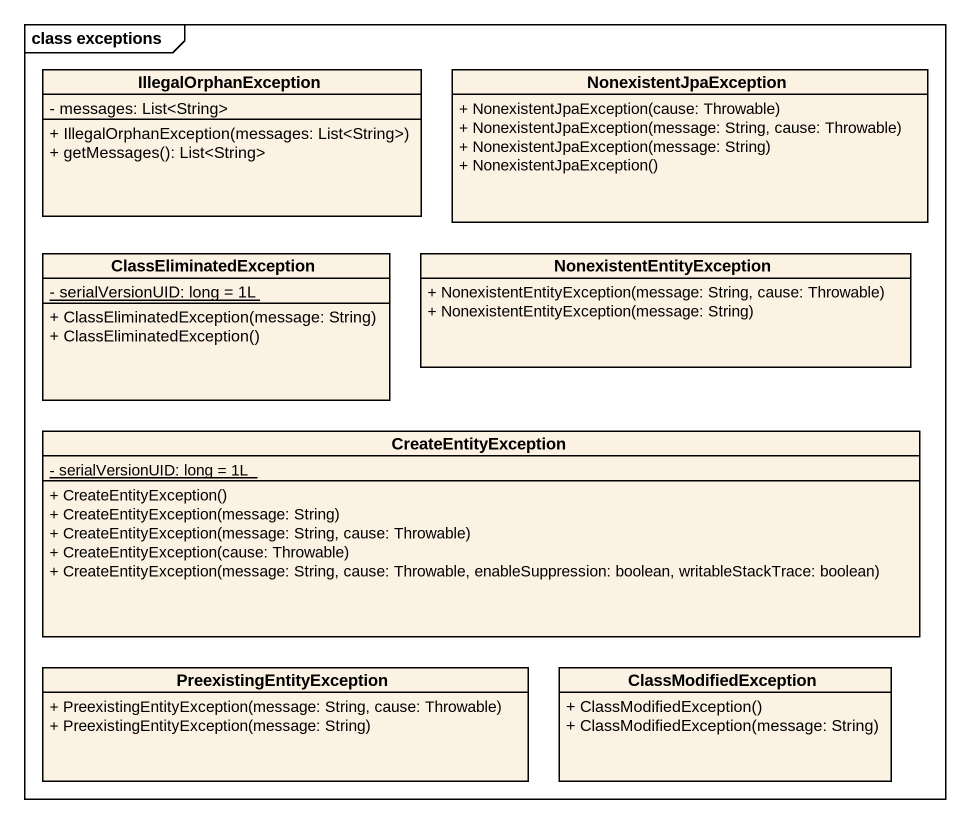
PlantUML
@startuml
mainframe class exceptions
hide circle
hide empty members
skinparam classAttributeIconSize 0
class IllegalOrphanException {
  - messages: List<String>
  + IllegalOrphanException(messages: List<String>)
  + getMessages(): List<String>
}
class NonexistentJpaException {
  + NonexistentJpaException(cause: Throwable)
  + NonexistentJpaException(message: String, cause: Throwable)
  + NonexistentJpaException(message: String)
  + NonexistentJpaException()
}
class ClassEliminatedException {
  {static} - serialVersionUID: long = 1L
  + ClassEliminatedException(message: String)
  + ClassEliminatedException()
}
class NonexistentEntityException {
  + NonexistentEntityException(message: String, cause: Throwable)
  + NonexistentEntityException(message: String)
}
class CreateEntityException {
  {static} - serialVersionUID: long = 1L
  + CreateEntityException()
  + CreateEntityException(message: String)
  + CreateEntityException(message: String, cause: Throwable)
  + CreateEntityException(cause: Throwable)
  + CreateEntityException(message: String, cause: Throwable, enableSuppression: boolean, writableStackTrace: boolean)
}
class PreexistingEntityException {
  + PreexistingEntityException(message: String, cause: Throwable)
  + PreexistingEntityException(message: String)
}
class ClassModifiedException {
  + ClassModifiedException()
  + ClassModifiedException(message: String)
}
@enduml
